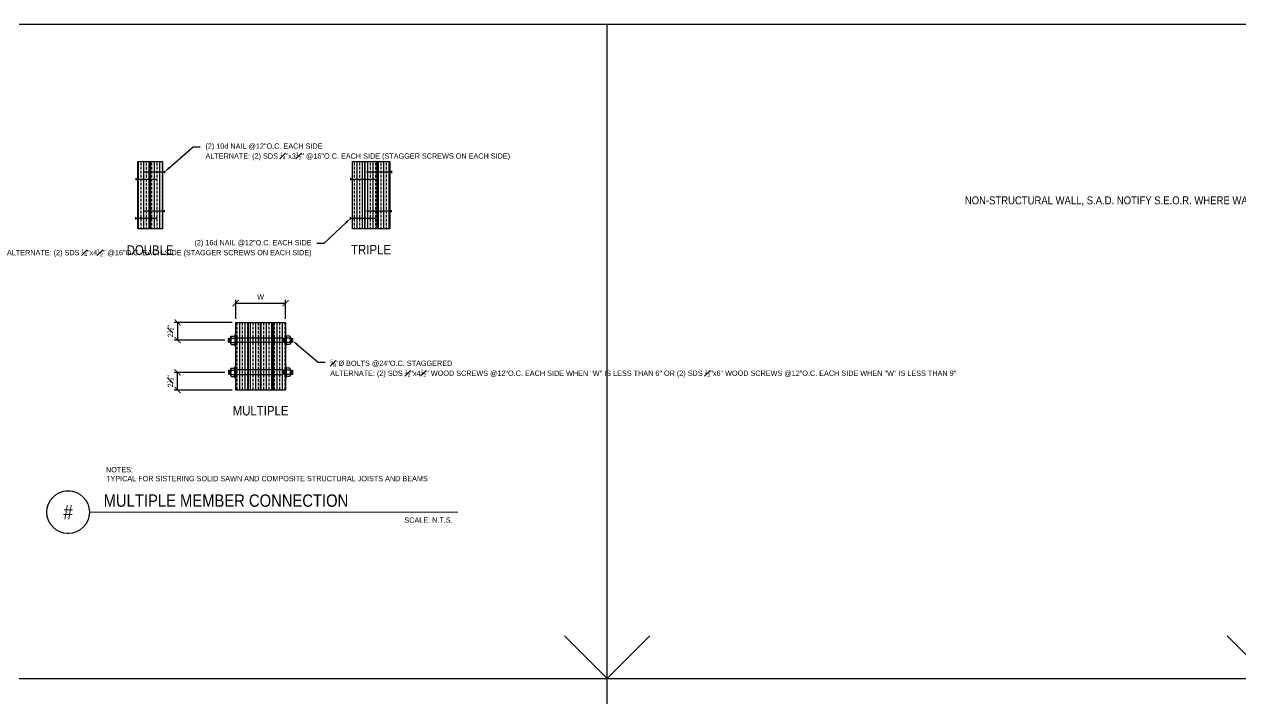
# Model space of a CAD drawing. Header units: inches. Extents: x -16404 to 14624, y -1591 to 16152.
# Drawn here: x -15693.8 to -15522.7, y 781.1 to 876 of the extents above; entities that cross this region are included whole.
import ezdxf
from ezdxf import colors
from ezdxf.entities.mleader import LeaderData, LeaderLine
from ezdxf.enums import TextEntityAlignment as Align
from ezdxf.math import Vec2, Vec3

# ---------------------------------------------------------------- set-up
doc = ezdxf.new("R2010")
doc.units = ezdxf.units.IN
doc.header["$LTSCALE"] = 24
doc.header["$MEASUREMENT"] = 0
doc.linetypes.add('DASHED2', pattern=[0.375, 0.25, -0.125])
doc.layers.get('0').update_dxf_attribs({"linetype": 'CONTINUOUS'})
doc.layers.get('DefPoints').update_dxf_attribs({"color": 251, "linetype": 'CONTINUOUS'})
for name, color, linetype in [('S-ANNO-DIMS', 2, 'CONTINUOUS'), ('S-ANNO-NOTE', 4, 'CONTINUOUS'), ('S-BOLT', 2, 'CONTINUOUS'), ('S-NAIL', 2, 'CONTINUOUS'), ('S-TYP DETAIL BLOCKS', 1, 'CONTINUOUS'), ('S-WOOD', 3, 'CONTINUOUS')]:
    doc.layers.add(name, color=color, linetype=linetype)
doc.layers.add('S-ANNO-GRID-NONPLOT', color=251, linetype='CONTINUOUS', plot=False)
doc.styles.add('Arial', font='arial.ttf', dxfattribs={"width": 0.85})
doc.dimstyles.new('DIM-8$0', dxfattribs={"dimscale": 8, "dimtxt": 0.09375, "dimasz": 0.109375, "dimexe": 0.0625, "dimexo": 0.0625, "dimgap": 0.0625, "dimtad": 1, "dimdec": 4, "dimzin": 11, "dimdsep": 46, "dimlunit": 4, "dimtxsty": 'Arial', "dimblk1": 'ARCHTICK', "dimblk2": 'ARCHTICK', "dimsah": 1, "dimcen": 0.125, "dimdle": 0.0625, "dimclrd": 256, "dimclre": 256, "dimclrt": 4, "dimadec": 0, "dimazin": 0, "dimtfac": 1, "dimtdec": 4, "dimtmove": 0, "dimatfit": 3, "dimldrblk": 'ARCHTICK', "dimfxl": 1, "dimtolj": 1, "dimtzin": 11, "dimarcsym": 0})

# ---------------------------------------------------------------- blocks, each defined once
blk = doc.blocks.new('*U873')
at = {"layer": 'S-WOOD'}
h = blk.add_hatch(dxfattribs=at)
h.set_pattern_fill('ANSI33', color=1, scale=3, angle=45, style=0)
h.set_pattern_definition([(90, (0.25, -6), (-0.75, 1e-16), []), (90, (0.625, -5.625), (-0.75, 1e-16), [0.375, -0.1875])])
h.paths.add_polyline_path([(1.75, -9.5), (0, -9.5), (0, 0), (1.75, 0)])
at = {"color": 4}
blk.add_lwpolyline([(0, 0), (1.75, 0), (1.75, -9.5), (0, -9.5)], close=True, dxfattribs=at)
blk.add_lwpolyline([(1.75, -9.5), (0, -9.5), (0, 0), (1.75, 0)], close=True)
blk = doc.blocks.new('*U333')
at = {"const_width": 0.125}
for points in [[(-3, 0, -1), (3, 0, 3.732051)], [(-3, 0, 1), (3, 0, -3.732051)]]:
    blk.add_lwpolyline(points, format="xyb", dxfattribs=at)
blk.add_lwpolyline([(3, 0), (54.83, 0)], dxfattribs=at)
blk.add_circle((0, 0), 3)
at = {"style": 'Arial', "width": 0.85}
for tag, p in [('DWG_TITLE_1', (5, 4.12)), ('DWG_TITLE_2', (5, 1.62))]:
    blk.add_attdef(tag, text='', height=1.75, dxfattribs=at).set_placement(p, align=Align.MIDDLE_LEFT)
blk.add_attdef('#', text='', height=2, dxfattribs=at).set_placement((0, 0), align=Align.MIDDLE_CENTER)
blk.add_attdef('SCALE', text='', height=0.75, dxfattribs=at).set_placement((54.08, -0.75), align=Align.TOP_RIGHT)
blk = doc.blocks.new('NUT-SM-THREADS-new')
for p, q in [((-0.94, 0.81), (-0.94, 0)), ((-0.94, 0), (-0.84, 0)), ((-0.84, 0), (0.84, 0)), ((-0.7, 0.94), (0.7, 0.94)), ((0.39, 1.44), (-0.5, 1.44)), ((-0.5, 1.44), (-0.39, 1.37)), ((-0.5, 1.31), (-0.39, 1.37)), ((0.5, 1.25), (-0.5, 1.31)), ((-0.5, 1.31), (-0.39, 1.25)), ((-0.5, 1.19), (-0.39, 1.25)), ((0.5, 1.12), (-0.5, 1.19)), ((-0.5, 1.19), (-0.39, 1.12)), ((-0.5, 1.06), (-0.39, 1.12)), ((0.5, 1), (-0.5, 1.06)), ((-0.5, 1.06), (-0.39, 1)), ((-0.5, 0.94), (-0.39, 1)), ((-0.47, 0.81), (-0.47, 0)), ((-0.39, 1.37), (0.39, 1.31)), ((-0.39, 1.25), (0.39, 1.19)), ((-0.39, 1.12), (0.39, 1.06)), ((-0.39, 1), (0.39, 0.94)), ((0.5, 1.37), (-0.09, 1.41)), ((0.39, 1.44), (0.39, 1.44)), ((0.39, 1.44), (0.5, 1.37)), ((0.39, 1.31), (0.5, 1.37)), ((0.39, 1.31), (0.5, 1.25)), ((0.39, 1.19), (0.5, 1.25)), ((0.39, 1.19), (0.5, 1.12)), ((0.39, 1.06), (0.5, 1.12)), ((0.39, 1.06), (0.5, 1)), ((0.39, 0.94), (0.5, 1)), ((0.47, 0.81), (0.47, 0)), ((0.84, 0), (0.94, 0)), ((0.94, 0.81), (0.94, 0))]:
    blk.add_line(p, q)
for centre, radius, start, end in [((-0.7, 0.65), 0.283, 33.8901, 146.1099), ((0, -0.01), 0.943, 60.1583, 119.8417), ((0.7, 0.65), 0.283, 33.8901, 146.1099)]:
    blk.add_arc(centre, radius, start, end)
blk = doc.blocks.new('*U142')
at = {"layer": 'S-BOLT'}
for points in [[(-0.11, 0.78), (-0.11, -0.78), (0, -0.78), (0, 0.78)], [(7, 0.78), (7, -0.78), (7.11, -0.78), (7.11, 0.78)]]:
    blk.add_lwpolyline(points, close=True, dxfattribs=at)
blk.add_lwpolyline([(6.92, 0.24), (6.96, 0.31), (6.98, -0.06), (6.96, 0.31), (7, 0.24), (7, -0.32), (6.96, -0.25), (6.92, 0.24), (6.88, 0.31), (6.92, -0.32), (6.96, -0.25), (6.92, -0.32), (6.88, -0.25), (6.84, 0.24), (6.88, 0.31), (6.84, 0.24), (6.8, 0.31), (6.84, -0.32), (6.88, -0.25), (6.84, -0.32), (6.8, -0.25), (6.77, 0.24), (6.8, 0.31), (6.77, 0.24), (6.73, 0.31), (6.77, -0.32), (6.8, -0.25), (6.77, -0.32), (6.73, -0.25), (6.69, 0.24), (6.73, 0.31), (6.69, 0.24), (6.65, 0.32), (6.69, 0.24), (6.73, -0.25), (6.69, -0.32), (0, -0.32), (0, 0.32), (6.65, 0.32)], dxfattribs=at)
at = {"layer": 'S-BOLT', "yscale": 0.625, "zscale": 0.625}
for p, xscale, rotation in [((-0.11, 0), -0.625, 90), ((7.11, 0), 0.625, 270)]:
    blk.add_blockref('NUT-SM-THREADS-new', p, dxfattribs=dict(at, xscale=xscale, rotation=rotation))
blk = doc.blocks.new('*U2955')
at = {"color": 3}
blk.add_line((0.15, 0.25), (-0.15, 0.25), dxfattribs=at)
blk.add_line((0, 0.25), (0, -2.75))
blk = doc.blocks.new('*U134')
at = {"color": 3}
blk.add_line((0.15, 0.25), (-0.15, 0.25), dxfattribs=at)
blk.add_line((0, 0.25), (0, -3.25))
blk = doc.blocks.new('_ARCHTICK')
at = {"color": 0, "linetype": 'ByBlock', "const_width": 0.15}
blk.add_lwpolyline([(-0.5, -0.5), (0.5, 0.5)], dxfattribs=at)
blk = doc.blocks.new('*D949')
at = {"layer": 'DefPoints', "color": 0, "transparency": 16777216}
for p in [(-15664.06, 834.06), (-15672.23, 831.59), (-15665.07, 831.59)]:
    blk.add_point(p, dxfattribs=at)
at = {"layer": 'S-ANNO-DIMS', "lineweight": -2, "transparency": 16777216}
for p, q in [((-15664.56, 834.06), (-15672.73, 834.06)), ((-15672.23, 834.06), (-15672.23, 831.59)), ((-15665.57, 831.59), (-15672.73, 831.59))]:
    blk.add_line(p, q, dxfattribs=at)
at = {"layer": 'S-ANNO-DIMS', "lineweight": -2, "transparency": 16777216, "xscale": 0.875, "yscale": 0.875, "zscale": 0.875}
for p, rotation in [((-15672.23, 834.06), 90), ((-15672.23, 831.59), 270)]:
    blk.add_blockref('_ARCHTICK', p, dxfattribs=dict(at, rotation=rotation))
at = {"layer": 'S-ANNO-DIMS', "color": 4, "transparency": 16777216, "insert": (-15673.25, 832.83), "char_height": 0.75, "attachment_point": 5, "rotation": 90, "style": 'Arial'}
blk.add_mtext('\\A1;2{\\H0.7x;\\S1#2;}"', dxfattribs=at)
blk = doc.blocks.new('*D950')
at = {"layer": 'DefPoints', "color": 0, "transparency": 16777216}
for p in [(-15672.23, 827.03), (-15665.07, 827.03), (-15664.06, 824.56)]:
    blk.add_point(p, dxfattribs=at)
at = {"layer": 'S-ANNO-DIMS', "lineweight": -2, "transparency": 16777216}
for p, q in [((-15665.57, 827.03), (-15672.73, 827.03)), ((-15672.23, 824.56), (-15672.23, 827.03)), ((-15664.56, 824.56), (-15672.73, 824.56))]:
    blk.add_line(p, q, dxfattribs=at)
at = {"layer": 'S-ANNO-DIMS', "lineweight": -2, "transparency": 16777216, "xscale": 0.875, "yscale": 0.875, "zscale": 0.875}
for p, rotation in [((-15672.23, 827.03), 90), ((-15672.23, 824.56), 270)]:
    blk.add_blockref('_ARCHTICK', p, dxfattribs=dict(at, rotation=rotation))
at = {"layer": 'S-ANNO-DIMS', "color": 4, "transparency": 16777216, "insert": (-15673.25, 825.79), "char_height": 0.75, "attachment_point": 5, "rotation": 90, "style": 'Arial'}
blk.add_mtext('\\A1;2{\\H0.7x;\\S1#2;\\H1.4286x;"}', dxfattribs=at)
blk = doc.blocks.new('*D951')
at = {"layer": 'DefPoints', "color": 0, "transparency": 16777216}
for p in [(-15657.06, 836.77), (-15664.06, 834.06), (-15657.06, 834.06)]:
    blk.add_point(p, dxfattribs=at)
at = {"layer": 'S-ANNO-DIMS', "lineweight": -2, "transparency": 16777216}
for p, q in [((-15664.06, 834.56), (-15664.06, 837.27)), ((-15664.06, 836.77), (-15657.06, 836.77)), ((-15657.06, 834.56), (-15657.06, 837.27))]:
    blk.add_line(p, q, dxfattribs=at)
at = {"layer": 'S-ANNO-DIMS', "lineweight": -2, "transparency": 16777216, "xscale": 0.875, "yscale": 0.875, "zscale": 0.875, "rotation": 180}
blk.add_blockref('_ARCHTICK', (-15664.06, 836.77), dxfattribs=at)
at = {"layer": 'S-ANNO-DIMS', "lineweight": -2, "transparency": 16777216, "xscale": 0.875, "yscale": 0.875, "zscale": 0.875}
blk.add_blockref('_ARCHTICK', (-15657.06, 836.77), dxfattribs=at)
at = {"layer": 'S-ANNO-DIMS', "color": 4, "transparency": 16777216, "insert": (-15660.56, 837.64), "char_height": 0.75, "attachment_point": 5, "style": 'Arial'}
blk.add_mtext('\\A1;W', dxfattribs=at)
blk = doc.blocks.new('Se_24x36_DETAILS_GRID')
for p, q in [((7.767, 23), (15.535, 23)), ((15.535, 23), (23.302, 23)), ((15.535, 15.333), (15.535, 23)), ((15.535, 15.333), (16.035, 15.833)), ((7.767, 15.333), (15.535, 15.333)), ((15.535, 15.333), (23.302, 15.333)), ((15.535, 7.667), (15.535, 15.333))]:
    blk.add_line(p, q)
at = {"linetype": 'DASHED2', "ltscale": 0.5}
for p, q in [((15.535, 15.333), (15.035, 15.833)), ((23.302, 15.333), (22.802, 15.833))]:
    blk.add_line(p, q, dxfattribs=at)
blk = doc.blocks.new('Se_SILL PLATE AT NON-STRUCTURAL WALL')
at = {"layer": 'S-ANNO-NOTE'}
ml = blk.add_multileader_mtext('Standard', dxfattribs=at)
ml.set_content('\\A1;FINISH, S.A.D.', color=4, style='Arial')
ml.set_leader_properties(color=2)
ml.build(insert=Vec2(0, 0))
ml.multileader.update_dxf_attribs({"dogleg_length": 0.125, "arrow_head_size": 1.31, "scale": 12})
ctx = ml.context
ctx.base_point, ctx.scale, ctx.char_height, ctx.arrow_head_size, ctx.landing_gap_size, ctx.plane_origin = Vec3(17.94, 69.72), 12, 1.125, 1.31, 1.08, Vec3(53.89, 354.69)
ctx.text_align_type = 2
notes = []
notes.append((ctx, [(0, (1, 1, 0), (30.35, 69.72), (-1, 0), 1.5, [(0, [(38.1, 62.34)], 0, [])])]))
ctx.mtext.insert, ctx.mtext.width, ctx.mtext.alignment, ctx.mtext.flow_direction = Vec3(27.77, 70.39), 26.1944, 3, 5
ml = blk.add_multileader_mtext('Standard', dxfattribs=at)
ml.set_content('\\A1;NON-STRUCTURAL WALL, S.A.D. NOTIFY S.E.O.R. WHERE WALL SUPPORTS MOUNTED EQUIPMENT, FURNITURE, ETC.', color=4, style='Arial')
ml.set_leader_properties(color=2)
ml.build(insert=Vec2(0, 0))
ml.multileader.update_dxf_attribs({"dogleg_length": 0.125, "arrow_head_size": 1.31, "scale": 12})
ctx = ml.context
ctx.base_point, ctx.scale, ctx.char_height, ctx.arrow_head_size, ctx.landing_gap_size, ctx.plane_origin = Vec3(5.91, 61.13), 12, 1.125, 1.31, 1.08, Vec3(53.89, 346.1)
ctx.text_align_type = 2
notes.append((ctx, [(0, (1, 1, 0), (30.35, 61.13), (-1, 0), 1.5, [(0, [(38.85, 53.19)], 0, [])])]))
ctx.mtext.insert, ctx.mtext.width, ctx.mtext.alignment, ctx.mtext.flow_direction = Vec3(27.77, 61.8), 22.151, 3, 5
ml = blk.add_multileader_mtext('Standard', dxfattribs=at)
ml.set_content('STRUCTURAL CONCRETE PER PLAN', color=4, style='Arial')
ml.set_leader_properties(color=2)
ml.build(insert=Vec2(0, 0))
ml.multileader.update_dxf_attribs({"dogleg_length": 0.125, "arrow_head_size": 1.31, "scale": 12})
ctx = ml.context
ctx.base_point, ctx.scale, ctx.char_height, ctx.arrow_head_size, ctx.landing_gap_size, ctx.plane_origin = Vec3(12.4, 50.69), 12, 1.125, 1.31, 1.08, Vec3(53.89, 322.8)
ctx.text_align_type = 2
notes.append((ctx, [(0, (1, 1, 0), (30.35, 50.69), (-1, 0), 1.5, [(0, [(34.49, 44.39)], 0, [])])]))
ctx.mtext.insert, ctx.mtext.width, ctx.mtext.alignment, ctx.mtext.flow_direction = Vec3(27.77, 51.26), 14.9651, 3, 5
for ctx, leaders in notes:
    for number, flags, end, landing, length, lines in leaders:
        leader = LeaderData()
        leader.index, (leader.has_last_leader_line, leader.has_dogleg_vector, leader.attachment_direction) = number, flags
        leader.last_leader_point, leader.dogleg_vector, leader.dogleg_length = Vec3(end), Vec3(landing), length
        for number, points, colour, breaks in lines:
            line = LeaderLine()
            line.index, line.vertices, line.color, line.breaks = number, Vec3.list(points), colors.encode_raw_color(colour), breaks
            leader.lines.append(line)
        ctx.leaders.append(leader)

msp = doc.modelspace()

# ---------------------------------------------------------------- block references
at = {"layer": 'S-ANNO-GRID-NONPLOT', "xscale": 12, "yscale": 12, "zscale": 12}
msp.add_blockref('Se_24x36_DETAILS_GRID', (-15798.26811, 600), dxfattribs=at)
at = {"layer": 'S-ANNO-NOTE'}
msp.add_blockref('*U333', (-15687.6319, 807.38763), dxfattribs=at).add_auto_attribs({'#': '#', 'DWG_TITLE_2': 'MULTIPLE MEMBER CONNECTION', 'SCALE': 'SCALE: N.T.S.'})
at = {"layer": 'S-BOLT', "color": 0, "linetype": 'ByBlock'}
msp.add_blockref('*U142', (-15664.0622, 831.55901), dxfattribs=at)
at = {"layer": 'S-BOLT', "color": 0, "linetype": 'ByBlock', "xscale": -1, "rotation": 180}
msp.add_blockref('*U142', (-15664.0622, 827.05901), dxfattribs=at)
at = {"layer": 'S-NAIL', "color": 1, "xscale": -1}
for name, p, rotation in [('*U2955', (-15674.34705, 855.219), 270.0000000000219), ('*U134', (-15642.40235, 855.219), 270.0000000000219), ('*U2955', (-15677.84705, 848.719), 90), ('*U134', (-15647.65235, 848.719), 90)]:
    msp.add_blockref(name, p, dxfattribs=dict(at, rotation=rotation))
at = {"layer": 'S-NAIL', "color": 1}
for name, p, rotation in [('*U2955', (-15677.84705, 854.219), 90), ('*U134', (-15647.65235, 854.219), 90), ('*U2955', (-15674.34705, 849.719), 270.0000000000219), ('*U134', (-15642.40235, 849.719), 270.0000000000219)]:
    msp.add_blockref(name, p, dxfattribs=dict(at, rotation=rotation))
at = {"layer": 'S-TYP DETAIL BLOCKS'}
msp.add_blockref('Se_SILL PLATE AT NON-STRUCTURAL WALL', (-15512.64082, 790), dxfattribs=at)
at = {"layer": 'S-WOOD'}
for p in [(-15677.84705, 856.719), (-15676.09705, 856.719), (-15647.65235, 856.719), (-15645.90235, 856.719), (-15644.15235, 856.719), (-15664.0622, 834.05901), (-15662.3122, 834.05901), (-15660.5622, 834.05901), (-15658.8122, 834.05901)]:
    msp.add_blockref('*U873', p, dxfattribs=at)

# ---------------------------------------------------------------- texts
at = {"layer": 'S-ANNO-NOTE', "color": 6, "char_height": 1.35, "width": 20.7200435, "attachment_point": 8, "style": 'Arial'}
for s, insert in [('TRIPLE', (-15645.02735, 843.62522)), ('DOUBLE', (-15676.09705, 843.55221)), ('MULTIPLE', (-15660.5622, 820.96523))]:
    msp.add_mtext(s, dxfattribs=dict(at, insert=insert))
at = {"layer": 'S-ANNO-NOTE', "insert": (-15682.29827, 811.72118), "char_height": 0.75, "width": 45.9596262, "attachment_point": 7, "style": 'Arial'}
msp.add_mtext('NOTES:\\PTYPICAL FOR SISTERING SOLID SAWN AND COMPOSITE STRUCTURAL JOISTS AND BEAMS', dxfattribs=at)

# ---------------------------------------------------------------- dimensions: what is measured, and where the dimension line sits
at = {"layer": 'S-ANNO-DIMS'}
dim = msp.add_linear_dim(base=(-15657.0622, 836.76655), p1=(-15664.0622, 834.05901), p2=(-15657.0622, 834.05901), text='W', dimstyle='DIM-8$0', override={"dimblk": 'ARCHTICK', "dimsah": 0, "dimdle": 0, "dimtfac": 0.75, "dimfrac": 1, "dimtzin": 0}, dxfattribs=at)
dim.commit()
dim.dimension.update_dxf_attribs({"geometry": '*D951', "text_midpoint": (-15660.5622, 837.64155)})
for base, p1, p2, angle, text, picture, middle in [((-15672.22716, 831.59262), (-15664.0622, 834.05901), (-15665.06814, 831.59262), 90, '2{\\H0.7x;\\S1#2;}"', '*D949', (-15672.22716, 832.82581)), ((-15672.22716, 827.0254), (-15664.0622, 824.55901), (-15665.06814, 827.0254), 270, '2{\\H0.7x;\\S1#2;\\H1.4286x;"}', '*D950', (-15672.22716, 825.7922))]:
    dim = msp.add_linear_dim(base=base, p1=p1, p2=p2, angle=angle, text=text, dimstyle='DIM-8$0', override={"dimblk": 'ARCHTICK', "dimsah": 0, "dimdle": 0, "dimtfac": 0.75, "dimfrac": 1, "dimtzin": 0}, dxfattribs=at)
    dim.commit()
    dim.dimension.update_dxf_attribs({"geometry": picture, "text_midpoint": middle, "dimtype": 160})

# ---------------------------------------------------------------- leaders
at = {"layer": 'S-ANNO-NOTE'}
ml = msp.add_multileader_mtext('Standard', dxfattribs=at)
ml.set_content('\\A1;16d COMMON NAIL @16"O.C., TYP', color=4, style='Arial')
ml.set_leader_properties(color=2)
ml.build(insert=Vec2(0, 0))
ml.multileader.update_dxf_attribs({"dogleg_length": 0.36, "arrow_head_size": 1.3125, "scale": 12})
ctx = ml.context
ctx.base_point, ctx.scale, ctx.char_height, ctx.arrow_head_size, ctx.landing_gap_size, ctx.plane_origin = Vec3(-15752.27018, 872.80653), 12, 1.125, 1.3125, 1.08, Vec3(-15727.26642, 1555.61444)
notes = []
notes.append((ctx, [(1, (1, 1, 0), (-15753.77018, 872.80653), (1, 0), 1.5, [(0, [(-15759.55274, 864.84983)], 0, [])])]))
ctx.mtext.insert, ctx.mtext.width, ctx.mtext.flow_direction = Vec3(-15751.19018, 873.5344), 14, 5
ml = msp.add_multileader_mtext('Standard', dxfattribs=at)
ml.set_content('\\A1;SHEATHING w/ E.N. PER PLAN', color=4, style='Arial')
ml.set_leader_properties(color=2)
ml.build(insert=Vec2(0, 0))
ml.multileader.update_dxf_attribs({"dogleg_length": 0.36, "arrow_head_size": 1.3125, "scale": 12})
ctx = ml.context
ctx.base_point, ctx.scale, ctx.char_height, ctx.arrow_head_size, ctx.landing_gap_size, ctx.plane_origin = Vec3(-15728.23536, 872.80653), 12, 1.125, 1.3125, 1.08, Vec3(-15775.83758, 1566.2397)
notes.append((ctx, [(0, (1, 1, 0), (-15729.73536, 872.80653), (1, 0), 1.5, [(0, [(-15741.552, 865.34983)], 0, [])])]))
ctx.mtext.insert, ctx.mtext.width, ctx.mtext.flow_direction = Vec3(-15727.15536, 873.36941), 9.5117829, 5
ml = msp.add_multileader_mtext('Standard', dxfattribs=at)
ml.set_content('\\A1;(2) 10d NAIL @12"O.C. EACH SIDE\\PALTERNATE: (2) SDS {\\H0.7x;\\S1#4;\\H1.4286x;"x3\\H0.7x;\\S1#2;\\H1.4286x;" @16"O.C. EACH SIDE (STAGGER SCREWS ON EACH SIDE)}', color=4, style='Arial')
ml.set_leader_properties(color=2)
ml.build(insert=Vec2(0, 0))
ml.multileader.update_dxf_attribs({"dogleg_length": 0.36, "arrow_head_size": 0.875, "scale": 8})
ctx = ml.context
ctx.base_point, ctx.scale, ctx.char_height, ctx.arrow_head_size, ctx.landing_gap_size, ctx.plane_origin = Vec3(-15669.03877, 858.76196), 8, 0.75, 0.875, 0.72, Vec3(-15714.91098, 1553.09679)
notes.append((ctx, [(0, (1, 1, 0), (-15670.03877, 858.76196), (1, 0), 1, [(0, [(-15674.09705, 855.219)], 0, [])])]))
ctx.mtext.insert, ctx.mtext.width, ctx.mtext.flow_direction = Vec3(-15668.31877, 859.24722), 13.9503121, 5
ml = msp.add_multileader_mtext('Standard', dxfattribs=at)
ml.set_content('JOIST PER PLAN, TYP', color=4, style='Arial')
ml.set_leader_properties(color=2)
ml.build(insert=Vec2(0, 0))
ml.multileader.update_dxf_attribs({"dogleg_length": 0.36, "arrow_head_size": 1.3125, "scale": 12})
ctx = ml.context
ctx.base_point, ctx.scale, ctx.char_height, ctx.arrow_head_size, ctx.landing_gap_size, ctx.plane_origin = Vec3(-15728.23536, 849.20402), 12, 1.125, 1.3125, 1.08, Vec3(-15775.83758, 1544.32528)
notes.append((ctx, [(0, (1, 1, 0), (-15729.73536, 849.20402), (1, 0), 1.5, [(0, [(-15742.677, 857.77733)], 0, [])])]))
ctx.mtext.insert, ctx.mtext.width, ctx.mtext.flow_direction = Vec3(-15727.15536, 849.87779), 16, 5
ml = msp.add_multileader_mtext('Standard', dxfattribs=at)
ml.set_content('\\A1;(2) 16d NAIL @12"O.C. EACH SIDE\\PALTERNATE: (2) SDS {\\H0.7x;\\S1#4;\\H1.4286x;"x4\\H0.7x;\\S1#2;\\H1.4286x;" @16"O.C. EACH SIDE (STAGGER SCREWS ON EACH SIDE)}', color=4, style='Arial')
ml.set_leader_properties(color=2)
ml.build(insert=Vec2(0, 0))
ml.multileader.update_dxf_attribs({"dogleg_length": 0.36, "arrow_head_size": 0.875, "scale": 8})
ctx = ml.context
ctx.base_point, ctx.scale, ctx.char_height, ctx.arrow_head_size, ctx.landing_gap_size, ctx.plane_origin = Vec3(-15668.03651, 845.17603), 8, 0.75, 0.875, 0.72, Vec3(-15606.21342, 942.84121)
ctx.text_align_type = 2
notes.append((ctx, [(0, (1, 1, 0), (-15651.66749, 845.17603), (-1, 0), 1, [(0, [(-15647.90235, 848.719)], 0, [])])]))
ctx.mtext.insert, ctx.mtext.width, ctx.mtext.alignment, ctx.mtext.flow_direction = Vec3(-15653.38749, 845.66128), 13.9503121, 3, 5
ml = msp.add_multileader_mtext('Standard', dxfattribs=at)
ml.set_content('\\A1;SHEATHING w/ E.N. PER PLAN', color=4, style='Arial')
ml.set_leader_properties(color=2)
ml.build(insert=Vec2(0, 0))
ml.multileader.update_dxf_attribs({"dogleg_length": 0.36, "arrow_head_size": 1.3125, "scale": 12})
ctx = ml.context
ctx.base_point, ctx.scale, ctx.char_height, ctx.arrow_head_size, ctx.landing_gap_size, ctx.plane_origin = Vec3(-15728.23536, 840.4278), 12, 1.125, 1.3125, 1.08, Vec3(-15775.83758, 1533.86097)
notes.append((ctx, [(0, (1, 1, 0), (-15729.73536, 840.4278), (1, 0), 1.5, [(0, [(-15741.552, 832.9711)], 0, [])])]))
ctx.mtext.insert, ctx.mtext.width, ctx.mtext.flow_direction = Vec3(-15727.15536, 840.99068), 9.5117829, 5
ml = msp.add_multileader_mtext('Standard', dxfattribs=at)
ml.set_content('\\A1;{\\H0.7x;\\S5#8;\\H1.4286x;"%%C BOLTS @24"O.C. STAGGERED\\PALTERNATE: (2) SDS \\H0.7x;\\S1#2;\\H1.4286x;"x4\\H0.7x;\\S1#2;\\H1.4286x;" WOOD SCREWS @12"O.C. EACH SIDE \\H0.99994x;WHEN "W" IS LESS THAN 6" \\H1.0001x;OR \\H0.99996x;(2) SDS \\H0.7x;\\S1#2;\\H1.4286x;"x6" WOOD SCREWS @12"O.C. EACH SIDE WHEN "W" IS LESS THAN 9"}', color=4, style='Arial')
ml.set_leader_properties(color=2)
ml.build(insert=Vec2(0, 0))
ml.multileader.update_dxf_attribs({"dogleg_length": 0.36, "arrow_head_size": 0.875, "scale": 8})
ctx = ml.context
ctx.base_point, ctx.scale, ctx.char_height, ctx.arrow_head_size, ctx.landing_gap_size, ctx.plane_origin = Vec3(-15651.48686, 828.46592), 8, 0.75, 0.875, 0.72, Vec3(-15692.67718, 1521.24186)
notes.append((ctx, [(0, (1, 1, 0), (-15652.48686, 828.46592), (1, 0), 1, [(0, [(-15656.08008, 831.5273)], 0, [])])]))
ctx.mtext.insert, ctx.mtext.width, ctx.mtext.flow_direction = Vec3(-15650.76686, 828.84732), 16.266333, 5
ml = msp.add_multileader_mtext('Standard', dxfattribs=at)
ml.set_content('JOIST PER PLAN, TYP', color=4, style='Arial')
ml.set_leader_properties(color=2)
ml.build(insert=Vec2(0, 0))
ml.multileader.update_dxf_attribs({"dogleg_length": 0.36, "arrow_head_size": 1.3125, "scale": 12})
ctx = ml.context
ctx.base_point, ctx.scale, ctx.char_height, ctx.arrow_head_size, ctx.landing_gap_size, ctx.plane_origin = Vec3(-15728.23536, 814.69029), 12, 1.125, 1.3125, 1.08, Vec3(-15775.83758, 1509.81155)
notes.append((ctx, [(0, (1, 1, 0), (-15729.73536, 814.69029), (1, 0), 1.5, [(0, [(-15742.677, 823.2636)], 0, [])])]))
ctx.mtext.insert, ctx.mtext.width, ctx.mtext.flow_direction = Vec3(-15727.15536, 815.36406), 16, 5
for ctx, leaders in notes:
    for number, flags, end, landing, length, lines in leaders:
        leader = LeaderData()
        leader.index, (leader.has_last_leader_line, leader.has_dogleg_vector, leader.attachment_direction) = number, flags
        leader.last_leader_point, leader.dogleg_vector, leader.dogleg_length = Vec3(end), Vec3(landing), length
        for number, points, colour, breaks in lines:
            line = LeaderLine()
            line.index, line.vertices, line.color, line.breaks = number, Vec3.list(points), colors.encode_raw_color(colour), breaks
            leader.lines.append(line)
        ctx.leaders.append(leader)

doc.saveas('drawing.dxf')
